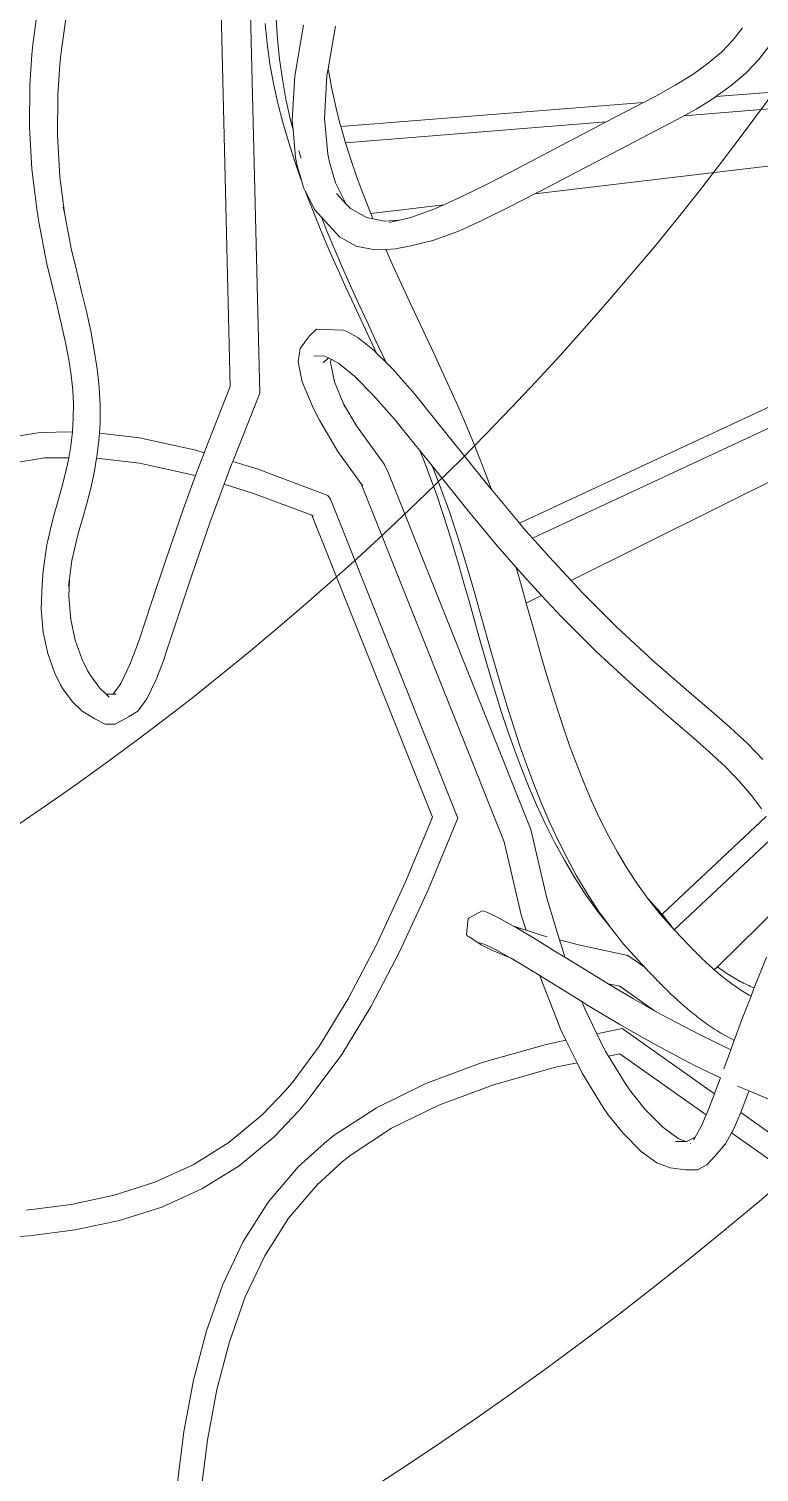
# Model space of a CAD drawing. Header units: millimetres. Extents: x 930469 to 1523124, y -120375 to 411163.
# Drawn here: x 1427093 to 1427386, y -42692 to -42113 of the extents above; entities that cross this region are included whole.
import ezdxf

# ---------------------------------------------------------------- set-up
doc = ezdxf.new("R2010")
doc.units = ezdxf.units.MM
doc.linetypes.add('HIDDEN', pattern=[0.75, 0.5, -0.25])
for name, color, linetype, lineweight in [('A-NET KHUAT', 8, 'HIDDEN', 0), ('A-NET THAY', 8, 'Continuous', 0), ('xr', 8, 'Continuous', 0)]:
    doc.layers.add(name, color=color, linetype=linetype, lineweight=lineweight)

# ---------------------------------------------------------------- blocks, each defined once
blk = doc.blocks.new('zzz')
at = {"layer": 'xr', "ltscale": 3}
for p, q in [((1232037.1, 16699.8), (1232039.3, 16662.7)), ((1232663, 16650.7), (1232657.5, 16684.2)), ((1232683.4, 16654.3), (1232677.7, 16689.6)), ((1232039.3, 16662.7), (1232044.1, 16626)), ((1232059.9, 16665.2), (1232064.6, 16629.4)), ((1232894.6, 16660.9), (1232860.7, 16656.7)), ((1232928.4, 16662.8), (1232894.6, 16660.9)), ((1232961.8, 16662.5), (1232928.4, 16662.8)), ((1232986.4, 16660.8), (1232961.8, 16662.5)), ((1232994.5, 16660), (1232986.4, 16660.8)), ((1232523.3, 16651.7), (1232506.3, 16648)), ((1232541.8, 16653.3), (1232523.3, 16651.7)), ((1232561.6, 16652.7), (1232541.8, 16653.3)), ((1232561.6, 16652.7), (1232572.6, 16651.8)), ((1232593.4, 16648.9), (1232572.6, 16651.8)), ((1232614.9, 16643.8), (1232593.4, 16648.9)), ((1232663.2, 16631.3), (1232663, 16650.7)), ((1232683.8, 16628.3), (1232683.4, 16654.3)), ((1232818.6, 16648.8), (1232801.2, 16644.6)), ((1232851.9, 16655.2), (1232818.6, 16648.8)), ((1232860.7, 16656.7), (1232851.9, 16655.2)), ((1233025.9, 16655.8), (1232994.5, 16660)), ((1232481.1, 16637.8), (1232478, 16636)), ((1232491.1, 16642.7), (1232481.1, 16637.8)), ((1232506.3, 16648), (1232491.1, 16642.7)), ((1232626.9, 16640.3), (1232614.9, 16643.8)), ((1232638.6, 16637), (1232626.9, 16640.3)), ((1232785, 16640.6), (1232769.7, 16637)), ((1232801.2, 16644.6), (1232785, 16640.6)), ((1232859.5, 16634.8), (1232888.4, 16638.5)), ((1232888.4, 16638.5), (1232921.4, 16640.3)), ((1232921.4, 16640.3), (1232954.2, 16640)), ((1232954.2, 16640), (1232978.4, 16638.4)), ((1232978.4, 16638.4), (1232986.2, 16637.6)), ((1232986.2, 16637.6), (1233017.2, 16633.4)), ((1232044.1, 16626), (1232051.7, 16590.5)), ((1232064.6, 16629.4), (1232072, 16594.9)), ((1232467.5, 16628.4), (1232460, 16620.4)), ((1232478, 16636), (1232467.5, 16628.4)), ((1232502, 16620.8), (1232516.9, 16626.1)), ((1232516.9, 16626.1), (1232533.6, 16629.7)), ((1232533.6, 16629.7), (1232551.8, 16631.3)), ((1232551.8, 16631.3), (1232566, 16630.8)), ((1232566, 16630.8), (1232560.2, 16631.6)), ((1232580.8, 16628.8), (1232566, 16630.8)), ((1232602.3, 16623.7), (1232580.8, 16628.8)), ((1232650.1, 16634.1), (1232638.6, 16637)), ((1232661.5, 16631.6), (1232650.1, 16634.1)), ((1232663.2, 16631.3), (1232661.5, 16631.6)), ((1232672.8, 16629.6), (1232663.2, 16631.3)), ((1232683.8, 16628.3), (1232672.8, 16629.6)), ((1232683.9, 16628.3), (1232683.8, 16628.3)), ((1232694.9, 16627.6), (1232683.9, 16628.3)), ((1232706, 16627.5), (1232694.9, 16627.6)), ((1232717.4, 16628.1), (1232706, 16627.5)), ((1232729.3, 16629.4), (1232717.4, 16628.1)), ((1232741.9, 16631.3), (1232729.3, 16629.4)), ((1232755.4, 16633.9), (1232741.9, 16631.3)), ((1232769.7, 16637), (1232755.4, 16633.9)), ((1232831, 16629.3), (1232813.4, 16625.1)), ((1232859.5, 16634.8), (1232831, 16629.3)), ((1232864.1, 16635.7), (1232859.5, 16634.8)), ((1232453.8, 16610.3), (1232460, 16620.4)), ((1232478.7, 16606.7), (1232489.1, 16614.2)), ((1232489.1, 16614.2), (1232492.1, 16615.9)), ((1232492.1, 16615.9), (1232502, 16620.8)), ((1232614.3, 16620.2), (1232602.3, 16623.7)), ((1232626.5, 16616.8), (1232614.3, 16620.2)), ((1232638.7, 16613.7), (1232626.5, 16616.8)), ((1232780.4, 16617.1), (1232764.7, 16613.7)), ((1232796.5, 16621), (1232780.4, 16617.1)), ((1232813.4, 16625.1), (1232796.5, 16621)), ((1232453.8, 16610.3), (1232449.7, 16602.1)), ((1232473.7, 16601.4), (1232478.7, 16606.7)), ((1232651.1, 16610.9), (1232638.7, 16613.7)), ((1232662.8, 16608.9), (1232651.1, 16610.9)), ((1232658.9, 16574.5), (1232662.8, 16608.9)), ((1232663.9, 16608.7), (1232662.8, 16608.9)), ((1232677.1, 16607.1), (1232663.9, 16608.7)), ((1232682.9, 16606.7), (1232677.1, 16607.1)), ((1232679.2, 16574.6), (1232682.9, 16606.7)), ((1232690.8, 16606.2), (1232682.9, 16606.7)), ((1232705.1, 16606.2), (1232690.8, 16606.2)), ((1232719.6, 16606.9), (1232705.1, 16606.2)), ((1232734.5, 16608.5), (1232719.6, 16606.9)), ((1232749.5, 16610.8), (1232734.5, 16608.5)), ((1232764.7, 16613.7), (1232749.5, 16610.8)), ((1232072, 16594.9), (1232082.4, 16562.2)), ((1232449.7, 16602.1), (1232449.7, 16594.2)), ((1232455.4, 16583.5), (1232449.7, 16594.2)), ((1232471.3, 16598.8), (1232473.7, 16601.4)), ((1232473.7, 16601.4), (1232473.6, 16601)), ((1232473.6, 16601), (1232473.6, 16595.8)), ((1232473.6, 16595.8), (1232482.1, 16589.5)), ((1232473.6, 16595.8), (1232473.6, 16593.4)), ((1232051.7, 16590.5), (1232062.5, 16556.6)), ((1232455.4, 16583.5), (1232460.1, 16575.9)), ((1232482.1, 16589.5), (1232497.3, 16582.2)), ((1232497.3, 16582.2), (1232512.7, 16576.4)), ((1232460.1, 16575.9), (1232470, 16568.6)), ((1232470, 16568.6), (1232485.5, 16561.1)), ((1232512.7, 16576.4), (1232518.5, 16574.3)), ((1232518.5, 16574.3), (1232546.2, 16565.1)), ((1232649.2, 16530.9), (1232658.9, 16574.5)), ((1232669.2, 16529.4), (1232679.2, 16574.6)), ((1232062.5, 16556.6), (1232077, 16524.6)), ((1232082.4, 16562.2), (1232096.3, 16531.5)), ((1232485.5, 16561.1), (1232501.2, 16555.2)), ((1232546.2, 16565.1), (1232580.6, 16553.8)), ((1232501.2, 16555.2), (1232507.3, 16553.1)), ((1232507.3, 16553.1), (1232535.3, 16543.8)), ((1232580.6, 16553.8), (1232621.6, 16539.7)), ((1231839.7, 16544.5), (1231882.3, 16539)), ((1231882.3, 16539), (1231923.7, 16531.2)), ((1232535.3, 16543.8), (1232569.9, 16532.4)), ((1232621.6, 16539.7), (1232648.8, 16529.6)), ((1231833.7, 16525.5), (1231875.6, 16520.1)), ((1231923.7, 16531.2), (1231963.2, 16520.9)), ((1232077, 16524.6), (1232095.6, 16494.6)), ((1232096.3, 16531.5), (1232114.1, 16502.9)), ((1232569.9, 16532.4), (1232611, 16518.2)), ((1232648.8, 16529.6), (1232649.2, 16530.9)), ((1232648.8, 16529.6), (1232667.2, 16522.8)), ((1232667.2, 16522.8), (1232669.2, 16529.4)), ((1232667.2, 16522.8), (1232669.1, 16522)), ((1232669.1, 16522), (1232720.2, 16501.8)), ((1231875.6, 16520.1), (1231916.1, 16512.5)), ((1231916.1, 16512.5), (1231954.5, 16502.5)), ((1231963.2, 16520.9), (1232000.4, 16507.8)), ((1232611, 16518.2), (1232641.9, 16506.8)), ((1231954.5, 16502.5), (1231990.4, 16489.8)), ((1232000.4, 16507.8), (1232034.8, 16491.5)), ((1232114.1, 16502.9), (1232136.3, 16476.2)), ((1232634.6, 16483.2), (1232641.9, 16506.8)), ((1232641.9, 16506.8), (1232658.6, 16500.6)), ((1232654.2, 16480.2), (1232660.2, 16499.9)), ((1232658.6, 16500.6), (1232660.2, 16499.9)), ((1232660.2, 16499.9), (1232715, 16478.1)), ((1233021.4, 16509.2), (1232720.2, 16501.8)), ((1231990.4, 16489.8), (1232023.5, 16474.1)), ((1232034.8, 16491.5), (1232066.3, 16471.5)), ((1232095.6, 16494.6), (1232118.9, 16466.6)), ((1232136.3, 16476.2), (1232156.1, 16457.3)), ((1232617, 16436.4), (1232634.6, 16483.2)), ((1232632.8, 16423.7), (1232654.2, 16480.2)), ((1233030.3, 16485.9), (1232715, 16478.1)), ((1232023.5, 16474.1), (1232053.5, 16455.1)), ((1232066.3, 16471.5), (1232094.6, 16447.5)), ((1232118.9, 16466.6), (1232139.7, 16446.8)), ((1232947.4, 16463.6), (1232931.9, 16459.7)), ((1232963.1, 16467.1), (1232947.4, 16463.6)), ((1232979, 16470), (1232963.1, 16467.1)), ((1232995.1, 16472.3), (1232979, 16470)), ((1232998.8, 16464.1), (1232982.6, 16462.4)), ((1233011.3, 16473.9), (1232995.1, 16472.3)), ((1233015.2, 16465), (1232998.8, 16464.1)), ((1232053.5, 16455.1), (1232080.4, 16432.2)), ((1232156.1, 16457.3), (1232163.1, 16451.3)), ((1232916.6, 16455.2), (1232901.4, 16450.4)), ((1232931.9, 16459.7), (1232916.6, 16455.2)), ((1232934.9, 16453.8), (1232925.9, 16451.5)), ((1232925.9, 16451.5), (1232933.4, 16452.1)), ((1232933.4, 16452.1), (1232968.9, 16450.2)), ((1232950.6, 16457.2), (1232934.9, 16453.8)), ((1232966.5, 16460.1), (1232950.6, 16457.2)), ((1232982.6, 16462.4), (1232966.5, 16460.1)), ((1232094.6, 16447.5), (1232113.8, 16426.4)), ((1232139.7, 16446.8), (1232147.5, 16440.2)), ((1232163.1, 16451.3), (1232191.6, 16430.3)), ((1232703.2, 16435.5), (1232724, 16444.2)), ((1232724, 16444.2), (1232739.9, 16447.4)), ((1232739.9, 16447.4), (1232750.6, 16445.7)), ((1232761, 16438.3), (1232750.6, 16445.7)), ((1232861.9, 16434), (1232877.1, 16441.8)), ((1232877.1, 16441.8), (1232871.5, 16439.7)), ((1232877.1, 16441.8), (1232879.9, 16443.2)), ((1232879.9, 16443.2), (1232884.8, 16444.6)), ((1232884.8, 16444.6), (1232897.2, 16448.2)), ((1232886.4, 16445.2), (1232884.8, 16444.6)), ((1232901.4, 16450.4), (1232886.4, 16445.2)), ((1232897.2, 16448.2), (1232903.8, 16449.5)), ((1232904.1, 16445.4), (1232903.4, 16445.2)), ((1232903.8, 16449.5), (1232925.9, 16451.5)), ((1232909.1, 16446.8), (1232904.1, 16445.4)), ((1232968.9, 16450.2), (1233009.9, 16443.1)), ((1232080.4, 16432.2), (1232098.7, 16412.1)), ((1232151.8, 16437), (1232147.5, 16440.2)), ((1232151.8, 16437), (1232184.9, 16412.5)), ((1232191.6, 16430.3), (1232229.8, 16407)), ((1232617, 16436.4), (1232375, 16339.8)), ((1232616.5, 16435.2), (1232617, 16436.4)), ((1232668.2, 16415.5), (1232693.3, 16430.2)), ((1232703.2, 16435.5), (1232693.3, 16430.2)), ((1232744.8, 16434.8), (1232744.5, 16426.2)), ((1232761, 16438.3), (1232766.2, 16432.7)), ((1232766.2, 16432.7), (1232765.3, 16411.1)), ((1232856.8, 16433.9), (1232842.2, 16427.9)), ((1232855.9, 16428.6), (1232861.9, 16434)), ((1232871.5, 16439.7), (1232856.8, 16433.9)), ((1232113.8, 16426.4), (1232120, 16418.5)), ((1232120, 16418.5), (1232142.1, 16384.7)), ((1232630, 16421.5), (1232374.2, 16319.5)), ((1232630, 16421.5), (1232632.8, 16423.7)), ((1232724, 16418.3), (1232706.4, 16411)), ((1232739.4, 16421.4), (1232724, 16418.3)), ((1232742.1, 16421), (1232738.9, 16415.2)), ((1232739.3, 16427.3), (1232743.2, 16423.1)), ((1232742.1, 16421), (1232739.4, 16421.4)), ((1232743.2, 16423.1), (1232742.1, 16421)), ((1232743.6, 16423.7), (1232743.2, 16423.1)), ((1232744.5, 16426.2), (1232743.6, 16423.7)), ((1232744.5, 16426.2), (1232744.5, 16426.2)), ((1232827.8, 16421.7), (1232813.4, 16415.3)), ((1232829.7, 16418.1), (1232815.3, 16411.9)), ((1232842.2, 16427.9), (1232827.8, 16421.7)), ((1232844.3, 16424.1), (1232829.7, 16418.1)), ((1232840.2, 16414.3), (1232852.9, 16425.9)), ((1232855.9, 16428.6), (1232844.3, 16424.1)), ((1232852.9, 16425.9), (1232855.9, 16428.6)), ((1232883.5, 16417.6), (1232866.5, 16408.9)), ((1232900.2, 16422.4), (1232883.5, 16417.6)), ((1232906.4, 16423.6), (1232900.2, 16422.4)), ((1232935.2, 16426.2), (1232906.4, 16423.6)), ((1232944.4, 16417.3), (1232930, 16413.7)), ((1232969.5, 16424.4), (1232935.2, 16426.2)), ((1232958.9, 16420.5), (1232944.4, 16417.3)), ((1232973.5, 16423.2), (1232958.9, 16420.5)), ((1232975, 16423.4), (1232969.5, 16424.4)), ((1232975, 16423.4), (1232973.5, 16423.2)), ((1233009.2, 16417.4), (1232975, 16423.4)), ((1232098.7, 16412.1), (1232104.3, 16405)), ((1232184.9, 16412.5), (1232223.5, 16389)), ((1232229.8, 16407), (1232273.7, 16384)), ((1232642.2, 16396.8), (1232668.2, 16415.5)), ((1232688.6, 16400.6), (1232706.4, 16411)), ((1232706.4, 16411), (1232703.8, 16409.9)), ((1232738.9, 16415.2), (1232728.4, 16402.1)), ((1232764.4, 16408.4), (1232759.6, 16399.7)), ((1232765.3, 16411.1), (1232764.4, 16408.4)), ((1232799.1, 16408.9), (1232785, 16402.3)), ((1232813.4, 16415.3), (1232799.1, 16408.9)), ((1232815.3, 16411.9), (1232800.9, 16405.5)), ((1232832.7, 16400.9), (1232840.2, 16414.3)), ((1232863, 16405.6), (1232866.5, 16408.9)), ((1232866.5, 16408.9), (1232875, 16416.7)), ((1232915.7, 16409.5), (1232901.5, 16405)), ((1232928.7, 16413.3), (1232915.7, 16409.5)), ((1232932.3, 16200.5), (1232915.7, 16409.5)), ((1232930, 16413.7), (1232928.7, 16413.3)), ((1232948, 16170.6), (1232928.7, 16413.3)), ((1232104.3, 16405), (1232125.6, 16372.5)), ((1232642.2, 16396.8), (1232355.2, 16282.2)), ((1232640.5, 16395.5), (1232642.2, 16396.8)), ((1232657.9, 16378.5), (1232688.6, 16400.6)), ((1232728.4, 16402.1), (1232713.4, 16387.2)), ((1232785, 16402.3), (1232747.1, 16384.6)), ((1232759.6, 16399.7), (1232748.8, 16386.3)), ((1232786.7, 16399), (1232772.5, 16392.5)), ((1232800.9, 16405.5), (1232786.7, 16399)), ((1232829.7, 16385.9), (1232832.7, 16400.9)), ((1232855.7, 16392.7), (1232863, 16405.6)), ((1232873.1, 16394.8), (1232859, 16389.3)), ((1232887.3, 16400.1), (1232873.1, 16394.8)), ((1232901.5, 16405), (1232887.3, 16400.1)), ((1232142.1, 16384.7), (1232161.6, 16345.2)), ((1232223.5, 16389), (1232267.5, 16366)), ((1232273.7, 16384), (1232323.2, 16361.3)), ((1232713.4, 16387.2), (1232694.4, 16370.6)), ((1232739.4, 16377), (1232758.4, 16385.9)), ((1232747.1, 16384.6), (1232739.4, 16377)), ((1232748.8, 16386.3), (1232747.1, 16384.6)), ((1232772.5, 16392.5), (1232758.4, 16385.9)), ((1232830.2, 16377.2), (1232829.7, 16385.9)), ((1232852.8, 16378.2), (1232854.7, 16387.5)), ((1232854.7, 16387.5), (1232855.7, 16392.7)), ((1232859, 16389.3), (1232854.7, 16387.5)), ((1232859, 16389.3), (1232865.9, 16330.7)), ((1232125.6, 16372.5), (1232144.2, 16334.7)), ((1232650.8, 16375.1), (1232365.1, 16261)), ((1232650.8, 16375.1), (1232657.9, 16378.5)), ((1232733.5, 16371.1), (1232714.3, 16354.3)), ((1232739.4, 16377), (1232733.5, 16371.1)), ((1232816.8, 16371.2), (1232802.8, 16364.9)), ((1232830.2, 16377.2), (1232816.8, 16371.2)), ((1232830.7, 16369.5), (1232830.2, 16377.2)), ((1232853.6, 16366.3), (1232851.6, 16374.5)), ((1232853.6, 16366.3), (1232852.8, 16378.2)), ((1232267.5, 16366), (1232316.9, 16343.2)), ((1232323.2, 16361.3), (1232375, 16339.8)), ((1232694.4, 16370.6), (1232672.1, 16352.5)), ((1232802.8, 16364.9), (1232788.8, 16358.4)), ((1232832.9, 16357.2), (1232830.7, 16369.5)), ((1232855.8, 16357), (1232853.6, 16366.3)), ((1232668.9, 16349.9), (1232656.7, 16340.1)), ((1232668.9, 16349.9), (1232660.4, 16346.5)), ((1232672.1, 16352.5), (1232668.9, 16349.9)), ((1232714.3, 16354.3), (1232691.8, 16335.9)), ((1232788.8, 16358.4), (1232746.9, 16338.7)), ((1232837.2, 16339.5), (1232832.9, 16357.2)), ((1232862.8, 16337.9), (1232855.8, 16357)), ((1232161.6, 16345.2), (1232178.4, 16299.9)), ((1232316.9, 16343.2), (1232374.2, 16319.5)), ((1232633.1, 16336.4), (1232619.3, 16331.7)), ((1232646.7, 16341.3), (1232633.1, 16336.4)), ((1232647.9, 16336.6), (1232634.3, 16331.4)), ((1232660.4, 16346.5), (1232646.7, 16341.3)), ((1232656.7, 16340.1), (1232647.2, 16332.6)), ((1232656.7, 16340.1), (1232647.9, 16336.6)), ((1232746.9, 16338.7), (1232732.8, 16332.2)), ((1232844.3, 16320.3), (1232837.2, 16339.5)), ((1232865, 16332.9), (1232862.8, 16337.9)), ((1232144.2, 16334.7), (1232160.5, 16290.9)), ((1232605.3, 16327.2), (1232591.2, 16322.9)), ((1232619.3, 16331.7), (1232605.3, 16327.2)), ((1232620.6, 16326.5), (1232606.8, 16321.8)), ((1232647.2, 16332.6), (1232620.5, 16311.1)), ((1232634.3, 16331.4), (1232620.6, 16326.5)), ((1232691.8, 16335.9), (1232666.7, 16316)), ((1232718.8, 16325.8), (1232704.7, 16319.5)), ((1232732.8, 16332.2), (1232718.8, 16325.8)), ((1232865.9, 16330.7), (1232865, 16332.9)), ((1232872.1, 16317.3), (1232865.9, 16330.7)), ((1232562.7, 16314.6), (1232548.3, 16310.5)), ((1232577, 16318.7), (1232562.7, 16314.6)), ((1232591.2, 16322.9), (1232577, 16318.7)), ((1232592.8, 16317.4), (1232578.7, 16313.1)), ((1232606.8, 16321.8), (1232592.8, 16317.4)), ((1232666.7, 16316), (1232639.9, 16294.4)), ((1232690.6, 16313.3), (1232676.4, 16307.4)), ((1232704.7, 16319.5), (1232690.6, 16313.3)), ((1232846.4, 16315.3), (1232844.3, 16320.3)), ((1232853.5, 16299.6), (1232846.4, 16315.3)), ((1232883, 16295), (1232872.1, 16317.3)), ((1232279, 16310.5), (1232272.5, 16300.3)), ((1232273.3, 16298.4), (1232274.3, 16302.1)), ((1232279.7, 16311.6), (1232279, 16310.5)), ((1232280.9, 16312.4), (1232279.7, 16311.6)), ((1232293.7, 16311.3), (1232280.9, 16312.4)), ((1232300, 16300), (1232293.7, 16311.3)), ((1232519.1, 16302.3), (1232504.4, 16298.1)), ((1232548.3, 16310.5), (1232519.1, 16302.3)), ((1232550.2, 16304.7), (1232535.8, 16300.7)), ((1232564.5, 16308.9), (1232550.2, 16304.7)), ((1232578.7, 16313.1), (1232564.5, 16308.9)), ((1232620.5, 16311.1), (1232592.6, 16287.9)), ((1232662.2, 16301.7), (1232647.9, 16296.2)), ((1232676.4, 16307.4), (1232662.2, 16301.7)), ((1232160.5, 16290.9), (1232174.5, 16241.1)), ((1232178.4, 16299.9), (1232192.9, 16248.6)), ((1232268.3, 16292.3), (1232262.2, 16277.4)), ((1232272.5, 16300.3), (1232268.3, 16292.3)), ((1232269.2, 16289.8), (1232273.3, 16298.4)), ((1232294.7, 16287.3), (1232298.9, 16296.2)), ((1232298.9, 16296.2), (1232300, 16300)), ((1232489.6, 16293.8), (1232474.7, 16289.3)), ((1232504.4, 16298.1), (1232489.6, 16293.8)), ((1232506.6, 16292.5), (1232491.9, 16288.3)), ((1232506.6, 16292.5), (1232535.8, 16300.7)), ((1232637.7, 16292.6), (1232612, 16271.2)), ((1232647.9, 16296.2), (1232637.7, 16292.6)), ((1232639.9, 16294.4), (1232637.7, 16292.6)), ((1232864.5, 16277.4), (1232853.5, 16299.6)), ((1232895.4, 16271), (1232883, 16295)), ((1232262, 16276.9), (1232269.2, 16289.8)), ((1232287.5, 16274.3), (1232294.7, 16287.3)), ((1232296.8, 16268.6), (1232355.2, 16282.2)), ((1232444.8, 16279.6), (1232429.8, 16274.4)), ((1232459.8, 16284.6), (1232444.8, 16279.6)), ((1232462.2, 16279.4), (1232447.3, 16274.7)), ((1232474.7, 16289.3), (1232459.8, 16284.6)), ((1232477.1, 16283.9), (1232462.2, 16279.4)), ((1232491.9, 16288.3), (1232477.1, 16283.9)), ((1232585.5, 16281.8), (1232575.2, 16272.7)), ((1232592.6, 16287.9), (1232585.5, 16281.8)), ((1232251.8, 16259.9), (1232261.9, 16276.8)), ((1232261.9, 16276.8), (1232262, 16276.9)), ((1232262.2, 16277.4), (1232262, 16276.9)), ((1232277, 16256.8), (1232287.3, 16274)), ((1232287.5, 16274.3), (1232284.4, 16264.8)), ((1232284.4, 16264.8), (1232296.8, 16268.6)), ((1232287.3, 16274), (1232287.5, 16274.3)), ((1232414.8, 16268.8), (1232399.8, 16262.8)), ((1232429.8, 16274.4), (1232414.8, 16268.8)), ((1232432.3, 16269.8), (1232417.3, 16264.5)), ((1232447.3, 16274.7), (1232432.3, 16269.8)), ((1232561.3, 16268.7), (1232546.7, 16264.6)), ((1232575.2, 16272.7), (1232561.3, 16268.7)), ((1232575.2, 16272.7), (1232564.1, 16262.9)), ((1232610.7, 16270.1), (1232604.9, 16265.1)), ((1232612, 16271.2), (1232610.7, 16270.1)), ((1232610.7, 16270.1), (1232953.4, 15535.1)), ((1232874.6, 16257.7), (1232864.5, 16277.4)), ((1232895.4, 16271), (1232932.3, 16200.5)), ((1232248.1, 16253.8), (1232251.8, 16259.9)), ((1232267.2, 16240.9), (1232277, 16256.8)), ((1232284.4, 16264.8), (1232280.4, 16252.7)), ((1232365.1, 16261), (1232310.2, 16248.2)), ((1232384.8, 16256.3), (1232369.9, 16249.5)), ((1232399.8, 16262.8), (1232384.8, 16256.3)), ((1232402.3, 16258.9), (1232387.3, 16252.9)), ((1232417.3, 16264.5), (1232402.3, 16258.9)), ((1232517.6, 16256.4), (1232503.1, 16252.3)), ((1232546.7, 16264.6), (1232517.6, 16256.4)), ((1232552.8, 16252.4), (1232546.7, 16264.6)), ((1232564.1, 16262.9), (1232552.8, 16252.4)), ((1232598.6, 16259.5), (1232583.6, 16246.3)), ((1232604.9, 16265.1), (1232598.6, 16259.5)), ((1232598.6, 16259.5), (1232947.2, 15511.8)), ((1232876.8, 16253.5), (1232874.6, 16257.7)), ((1232874.6, 16257.7), (1232959.8, 15541.5)), ((1232192.9, 16248.6), (1232196.2, 16232.8)), ((1232204.6, 16236.9), (1232246.9, 16253.4)), ((1232227.2, 16220), (1232248.1, 16253.8)), ((1232246.9, 16253.4), (1232248.1, 16253.8)), ((1232310.2, 16248.2), (1232276.6, 16238)), ((1232280.4, 16252.7), (1232279.1, 16247.9)), ((1232369.9, 16249.5), (1232355.1, 16242.1)), ((1232372.3, 16246.5), (1232357.4, 16239.6)), ((1232387.3, 16252.9), (1232372.3, 16246.5)), ((1232488.5, 16248), (1232474, 16243.6)), ((1232503.1, 16252.3), (1232488.5, 16248)), ((1232552.8, 16252.4), (1232535.6, 16236.3)), ((1232583.6, 16246.3), (1232564.7, 16228.6)), ((1232934.3, 16143.7), (1232876.8, 16253.5)), ((1232174.5, 16241.1), (1232178.1, 16223.9)), ((1232178.1, 16223.9), (1232196.2, 16232.8)), ((1232196.2, 16232.8), (1232204.6, 16236.9)), ((1232249.6, 16212.3), (1232262.8, 16233.8)), ((1232262.8, 16233.8), (1232267.2, 16240.9)), ((1232272.6, 16236.7), (1232262.8, 16233.8)), ((1232276.6, 16238), (1232272.6, 16222.8)), ((1232276.6, 16238), (1232272.6, 16236.7)), ((1232340.6, 16234.1), (1232326.3, 16225.6)), ((1232342.6, 16232.2), (1232328.1, 16224.3)), ((1232355.1, 16242.1), (1232340.6, 16234.1)), ((1232357.4, 16239.6), (1232342.6, 16232.2)), ((1232445.1, 16234.3), (1232430.8, 16229.3)), ((1232459.6, 16239.1), (1232445.1, 16234.3)), ((1232474, 16243.6), (1232459.6, 16239.1)), ((1232535.6, 16236.3), (1232507.5, 16208.2)), ((1232169.8, 16219.8), (1232178.1, 16223.9)), ((1232272.6, 16222.8), (1232264.2, 16183.2)), ((1232326.3, 16225.6), (1232312.3, 16216.5)), ((1232328.1, 16224.3), (1232313.8, 16215.8)), ((1232416.4, 16223.9), (1232402.2, 16218.2)), ((1232430.8, 16229.3), (1232416.4, 16223.9)), ((1232564.7, 16228.6), (1232555.2, 16219.8)), ((1232924.7, 15506.5), (1232564.7, 16228.6)), ((1232142.4, 16203), (1232169.8, 16219.8)), ((1232220.8, 16217.5), (1232201.4, 16208)), ((1232208.9, 16189.6), (1232224.7, 16216)), ((1232227.2, 16220), (1232220.8, 16217.5)), ((1232224.7, 16216), (1232227.2, 16220)), ((1232241.5, 16199), (1232249.6, 16212.3)), ((1232312.3, 16216.5), (1232298.7, 16206.6)), ((1232313.8, 16215.8), (1232299.8, 16206.6)), ((1232388.1, 16212.2), (1232374.2, 16205.8)), ((1232402.2, 16218.2), (1232388.1, 16212.2)), ((1232555.2, 16219.8), (1232527.3, 16191.9)), ((1232121.6, 16187), (1232136.5, 16198.9)), ((1232136.5, 16198.9), (1232142.4, 16203)), ((1232183.5, 16198.7), (1232160.5, 16184.6)), ((1232187.2, 16201), (1232183.5, 16198.7)), ((1232183.5, 16198.7), (1232185.4, 16189.5)), ((1232201.4, 16208), (1232187.2, 16201)), ((1232201.4, 16208), (1232205.7, 16187.8)), ((1232233.6, 16185.9), (1232241.5, 16199)), ((1232241.5, 16199), (1232239.5, 16189.5)), ((1232298.7, 16206.6), (1232286.2, 16196.8)), ((1232288.1, 16198.2), (1232286.2, 16196.8)), ((1232298.7, 16206.6), (1232288.1, 16198.2)), ((1232299.8, 16206.6), (1232288.1, 16198.2)), ((1232360.5, 16198.9), (1232347.1, 16191.6)), ((1232374.2, 16205.8), (1232360.5, 16198.9)), ((1232507.5, 16208.2), (1232480.2, 16178.8)), ((1232948, 16170.6), (1232932.3, 16200.5)), ((1232107, 16172.6), (1232121.6, 16187)), ((1232136.4, 16120.4), (1232185.4, 16189.5)), ((1232153.2, 16113.8), (1232205.7, 16187.8)), ((1232204.8, 16182.7), (1232208.9, 16189.6)), ((1232239.5, 16189.5), (1232219.8, 16161.8)), ((1232260.8, 16175.4), (1232273, 16186.3)), ((1232286.2, 16196.8), (1232273, 16186.3)), ((1232347.1, 16191.6), (1232334, 16183.8)), ((1232527.3, 16191.9), (1232500.1, 16162.7)), ((1232155.1, 16180.8), (1232140.6, 16169.3)), ((1232160.5, 16184.6), (1232155.1, 16180.8)), ((1232192.4, 16160.8), (1232204.8, 16182.7)), ((1232219.8, 16161.8), (1232229.5, 16178.8)), ((1232229.5, 16178.8), (1232233.6, 16185.9)), ((1232264.2, 16183.2), (1232254.4, 16169.4)), ((1232260.8, 16175.4), (1232256.7, 16171.5)), ((1232321.4, 16175.5), (1232311, 16168.1)), ((1232334, 16183.8), (1232321.4, 16175.5)), ((1232480.2, 16178.8), (1232453.8, 16148.5)), ((1232098, 16160), (1232107, 16172.6)), ((1232140.6, 16169.3), (1232126.4, 16155.2)), ((1232248, 16163.3), (1232246.7, 16162.1)), ((1232249.2, 16164.5), (1232248, 16163.3)), ((1232250.5, 16165.7), (1232249.2, 16164.5)), ((1232251.7, 16166.9), (1232250.5, 16165.7)), ((1232252.9, 16168), (1232251.7, 16166.9)), ((1232254.2, 16169.2), (1232252.9, 16168)), ((1232254.4, 16169.4), (1232254.2, 16169.2)), ((1232256.7, 16171.5), (1232254.4, 16169.4)), ((1232309.1, 16166.7), (1232297.4, 16157.3)), ((1232309.9, 16167.1), (1232298.7, 16157.1)), ((1232311, 16168.1), (1232309.1, 16166.7)), ((1232311, 16168.1), (1232309.9, 16167.1)), ((1232953.1, 16160.7), (1232948, 16170.6)), ((1232093.8, 16149.2), (1232098, 16160)), ((1232126.4, 16155.2), (1232117.5, 16142.9)), ((1232176, 16129.8), (1232192.4, 16160.8)), ((1232200.7, 16125.9), (1232217.1, 16157)), ((1232217.1, 16157), (1232219.8, 16161.8)), ((1232236.8, 16152.3), (1232235.5, 16151)), ((1232238, 16153.5), (1232236.8, 16152.3)), ((1232239.2, 16154.8), (1232238, 16153.5)), ((1232240.5, 16156), (1232239.2, 16154.8)), ((1232241.7, 16157.3), (1232240.5, 16156)), ((1232243, 16158.5), (1232241.7, 16157.3)), ((1232244.2, 16159.7), (1232243, 16158.5)), ((1232245.5, 16160.9), (1232244.2, 16159.7)), ((1232246.7, 16162.1), (1232245.5, 16160.9)), ((1232297.2, 16155.8), (1232284.7, 16146)), ((1232297.4, 16157.3), (1232286.2, 16147.3)), ((1232298.4, 16156.9), (1232286.2, 16147.3)), ((1232297.2, 16155.8), (1232298.4, 16156.9)), ((1232375.6, 16072.4), (1232297.2, 16155.8)), ((1232298.4, 16156.9), (1232298.7, 16157.1)), ((1232298.7, 16157.1), (1232299.6, 16158)), ((1232299.6, 16158), (1232300.8, 16159.2)), ((1232300.8, 16159.2), (1232302, 16160.3)), ((1232500.1, 16162.7), (1232473.9, 16132.4)), ((1232961.7, 16145.2), (1232953.1, 16160.7)), ((1232092.2, 16136.6), (1232093.8, 16149.2)), ((1232115.1, 16136.6), (1232115, 16144.9)), ((1232117.5, 16142.9), (1232115.1, 16136.6)), ((1232225.7, 16140.4), (1232224.5, 16139.1)), ((1232226.9, 16141.8), (1232225.7, 16140.4)), ((1232228.1, 16143.2), (1232226.9, 16141.8)), ((1232229.3, 16144.5), (1232228.1, 16143.2)), ((1232230.6, 16145.8), (1232229.3, 16144.5)), ((1232231.8, 16147.1), (1232230.6, 16145.8)), ((1232233, 16148.4), (1232231.8, 16147.1)), ((1232234.3, 16149.7), (1232233, 16148.4)), ((1232235.5, 16151), (1232234.3, 16149.7)), ((1232277.5, 16139.2), (1232278.7, 16140.4)), ((1232278.7, 16140.4), (1232279.9, 16141.5)), ((1232282.3, 16143.7), (1232279.9, 16141.5)), ((1232284.7, 16146), (1232282.3, 16143.7)), ((1232286.2, 16147.3), (1232284.7, 16146)), ((1232360.9, 16064.9), (1232284.7, 16146)), ((1232453.8, 16148.5), (1232440.3, 16132.4)), ((1232937.3, 16138.2), (1232934.3, 16143.7)), ((1232970.4, 16131.2), (1232961.7, 16145.2)), ((1232092.3, 16127.5), (1232092.2, 16136.6)), ((1232113.5, 16133.3), (1232113.5, 16133.1)), ((1232115.1, 16136.1), (1232115.1, 16136.6)), ((1232118.6, 16129.3), (1232115.1, 16136.1)), ((1232118.6, 16129.3), (1232116.3, 16130.6)), ((1232126.5, 16124.8), (1232118.6, 16129.3)), ((1232166, 16109), (1232176, 16129.8)), ((1232216.2, 16129.1), (1232215, 16127.7)), ((1232217.3, 16130.6), (1232216.2, 16129.1)), ((1232218.5, 16132), (1232217.3, 16130.6)), ((1232219.7, 16133.5), (1232218.5, 16132)), ((1232220.9, 16134.9), (1232219.7, 16133.5)), ((1232222.1, 16136.3), (1232220.9, 16134.9)), ((1232223.3, 16137.7), (1232222.1, 16136.3)), ((1232224.5, 16139.1), (1232223.3, 16137.7)), ((1232265.8, 16127.9), (1232267, 16129)), ((1232267, 16129), (1232268.1, 16130.2)), ((1232268.1, 16130.2), (1232269.3, 16131.3)), ((1232269.3, 16131.3), (1232270.5, 16132.5)), ((1232270.5, 16132.5), (1232271.6, 16133.6)), ((1232271.6, 16133.6), (1232272.8, 16134.7)), ((1232272.8, 16134.7), (1232274, 16135.9)), ((1232275.2, 16137), (1232274, 16135.9)), ((1232275.2, 16137), (1232276.4, 16138.1)), ((1232276.4, 16138.1), (1232277.5, 16139.2)), ((1232440.3, 16132.4), (1232427.5, 16117.9)), ((1232473.9, 16132.4), (1232460.1, 16116.1)), ((1232986.3, 15521.6), (1232937.3, 16138.2)), ((1232942.9, 16128), (1232937.3, 16138.2)), ((1232979.4, 16118.8), (1232970.4, 16131.2)), ((1232096.2, 16119.9), (1232092.3, 16127.5)), ((1232103.5, 16113.3), (1232096.2, 16119.9)), ((1232129.4, 16123.3), (1232126.5, 16124.8)), ((1232136.4, 16120.4), (1232129.4, 16123.3)), ((1232139.4, 16119.1), (1232136.4, 16120.4)), ((1232153.2, 16113.8), (1232139.4, 16119.1)), ((1232188.6, 16100.7), (1232200.7, 16125.9)), ((1232207.2, 16116.9), (1232206.1, 16115.3)), ((1232208.3, 16118.5), (1232207.2, 16116.9)), ((1232209.4, 16120.1), (1232208.3, 16118.5)), ((1232210.5, 16121.6), (1232209.4, 16120.1)), ((1232211.6, 16123.1), (1232210.5, 16121.6)), ((1232212.7, 16124.7), (1232211.6, 16123.1)), ((1232213.9, 16126.2), (1232212.7, 16124.7)), ((1232215, 16127.7), (1232213.9, 16126.2)), ((1232254.7, 16116.2), (1232255.8, 16117.4)), ((1232255.8, 16117.4), (1232256.9, 16118.6)), ((1232256.9, 16118.6), (1232258, 16119.8)), ((1232258, 16119.8), (1232259.1, 16120.9)), ((1232259.1, 16120.9), (1232260.2, 16122.1)), ((1232260.2, 16122.1), (1232261.3, 16123.3)), ((1232261.3, 16123.3), (1232262.4, 16124.4)), ((1232262.4, 16124.4), (1232263.6, 16125.6)), ((1232263.6, 16125.6), (1232264.7, 16126.7)), ((1232264.7, 16126.7), (1232265.8, 16127.9)), ((1232427.5, 16117.9), (1232415.3, 16104.9)), ((1232952, 16113.5), (1232942.9, 16128)), ((1232988.6, 16108), (1232979.4, 16118.8)), ((1232113.2, 16105), (1232103.5, 16113.3)), ((1232121.9, 16100), (1232113.2, 16105)), ((1232154.8, 16113.1), (1232153.2, 16113.8)), ((1232166, 16109), (1232154.8, 16113.1)), ((1232188.6, 16100.7), (1232173.4, 16106.3)), ((1232200, 16105.3), (1232199.1, 16103.6)), ((1232201, 16107), (1232200, 16105.3)), ((1232202, 16108.7), (1232201, 16107)), ((1232203, 16110.4), (1232202, 16108.7)), ((1232204, 16112), (1232203, 16110.4)), ((1232205.1, 16113.7), (1232204, 16112)), ((1232206.1, 16115.3), (1232205.1, 16113.7)), ((1232244.6, 16104.1), (1232245.5, 16105.3)), ((1232245.5, 16105.3), (1232246.5, 16106.6)), ((1232246.5, 16106.6), (1232247.5, 16107.8)), ((1232247.5, 16107.8), (1232248.5, 16109)), ((1232248.5, 16109), (1232249.5, 16110.2)), ((1232249.5, 16110.2), (1232250.5, 16111.4)), ((1232249.8, 16103.8), (1232250.6, 16105.1)), ((1232250.5, 16111.4), (1232251.6, 16112.7)), ((1232250.6, 16105.1), (1232251.5, 16106.4)), ((1232251.5, 16106.4), (1232252.4, 16107.7)), ((1232251.6, 16112.7), (1232252.6, 16113.9)), ((1232252.4, 16107.7), (1232253.3, 16108.9)), ((1232252.6, 16113.9), (1232253.7, 16115)), ((1232255.1, 16111.4), (1232252.6, 16113.9)), ((1232253.3, 16108.9), (1232254.2, 16110.2)), ((1232253.7, 16115), (1232254.7, 16116.2)), ((1232254.2, 16110.2), (1232255.1, 16111.4)), ((1232305.9, 16059.8), (1232255.1, 16111.4)), ((1232460.1, 16116.1), (1232446.9, 16101.1)), ((1232952.6, 16112.7), (1232952, 16113.5)), ((1232961.5, 16100.3), (1232952.6, 16112.7)), ((1232952.6, 16112.7), (1232995.2, 15576.8)), ((1232998.1, 16098.9), (1232988.6, 16108)), ((1232035.1, 15977.5), (1232121.9, 16100)), ((1232123.5, 16099.1), (1232121.9, 16100)), ((1232126.5, 16097.7), (1232123.5, 16099.1)), ((1232136.4, 16093.4), (1232126.5, 16097.7)), ((1232138.3, 16092.7), (1232136.4, 16093.4)), ((1232155.6, 16086.1), (1232159.5, 16095.4)), ((1232192.4, 16099.3), (1232188.6, 16100.7)), ((1232196.1, 16098), (1232192.4, 16099.3)), ((1232196.3, 16098.3), (1232196.1, 16098)), ((1232214.2, 16091.2), (1232196.1, 16098)), ((1232197.2, 16100.1), (1232196.3, 16098.3)), ((1232198.1, 16101.8), (1232197.2, 16100.1)), ((1232199.1, 16103.6), (1232198.1, 16101.8)), ((1232236.4, 16092.7), (1232237.3, 16094)), ((1232237.3, 16094), (1232238.1, 16095.3)), ((1232238.1, 16095.3), (1232239, 16096.5)), ((1232239, 16096.5), (1232239.9, 16097.8)), ((1232239.9, 16097.8), (1232240.8, 16099.1)), ((1232240.8, 16099.1), (1232241.7, 16100.4)), ((1232241.7, 16100.4), (1232242.7, 16101.6)), ((1232242.7, 16101.6), (1232243.6, 16102.9)), ((1232243.4, 16093.2), (1232244.2, 16094.6)), ((1232243.6, 16102.9), (1232244.6, 16104.1)), ((1232244.2, 16094.6), (1232244.9, 16095.9)), ((1232244.9, 16095.9), (1232245.7, 16097.2)), ((1232245.7, 16097.2), (1232246.5, 16098.6)), ((1232246.5, 16098.6), (1232247.3, 16099.9)), ((1232247.3, 16099.9), (1232248.1, 16101.2)), ((1232248.1, 16101.2), (1232248.9, 16102.5)), ((1232248.9, 16102.5), (1232249.8, 16103.8)), ((1232403.7, 16093.6), (1232392.5, 16084)), ((1232415.3, 16104.9), (1232403.7, 16093.6)), ((1232446.9, 16101.1), (1232434, 16087.4)), ((1232971.5, 16088.6), (1232961.5, 16100.3)), ((1233007.9, 16091.4), (1232998.1, 16098.9)), ((1232044.7, 15960.7), (1232138.3, 16092.7)), ((1232151.8, 16087.5), (1232138.3, 16092.7)), ((1232145.4, 16062.4), (1232155.6, 16086.1)), ((1232155.6, 16086.1), (1232151.8, 16087.5)), ((1232231.5, 16084.5), (1232214.2, 16091.2)), ((1232231.5, 16084.5), (1232231.7, 16084.7)), ((1232237.8, 16082.1), (1232231.5, 16084.5)), ((1232231.7, 16084.7), (1232232.4, 16086.1)), ((1232232.4, 16086.1), (1232233.2, 16087.4)), ((1232233.2, 16087.4), (1232234, 16088.7)), ((1232234, 16088.7), (1232234.8, 16090.1)), ((1232234.8, 16090.1), (1232235.6, 16091.4)), ((1232235.6, 16091.4), (1232236.4, 16092.7)), ((1232238.1, 16081.9), (1232237.8, 16082.1)), ((1232238.1, 16081.9), (1232238.2, 16082)), ((1232262.8, 16072.2), (1232238.1, 16081.9)), ((1232238.2, 16082), (1232238.8, 16083.5)), ((1232238.8, 16083.5), (1232239.4, 16084.9)), ((1232239.4, 16084.9), (1232240, 16086.3)), ((1232240, 16086.3), (1232240.6, 16087.7)), ((1232240.6, 16087.7), (1232241.3, 16089.1)), ((1232241.3, 16089.1), (1232242, 16090.5)), ((1232242, 16090.5), (1232242.7, 16091.8)), ((1232242.7, 16091.8), (1232243.4, 16093.2)), ((1232392.5, 16084), (1232381.6, 16076)), ((1232434, 16087.4), (1232421.3, 16075.1)), ((1232982.3, 16078.2), (1232971.5, 16088.6)), ((1232994, 16069.4), (1232982.3, 16078.2))]:
    blk.add_line(p, q, dxfattribs=at)

msp = doc.modelspace()

# ---------------------------------------------------------------- linework, layer by layer
at = {"layer": 'A-NET THAY', "ltscale": 3}
for radius in [1500, 1200]:
    msp.add_circle((1426417.73, -41437.41), radius, dxfattribs=at)

# ---------------------------------------------------------------- block references
at = {"layer": 'A-NET KHUAT', "xscale": 0.5, "yscale": 0.5, "zscale": 0.5, "rotation": 90}
msp.add_blockref('zzz', (1435424.69, -658616.87), dxfattribs=at)

doc.saveas('drawing.dxf')
